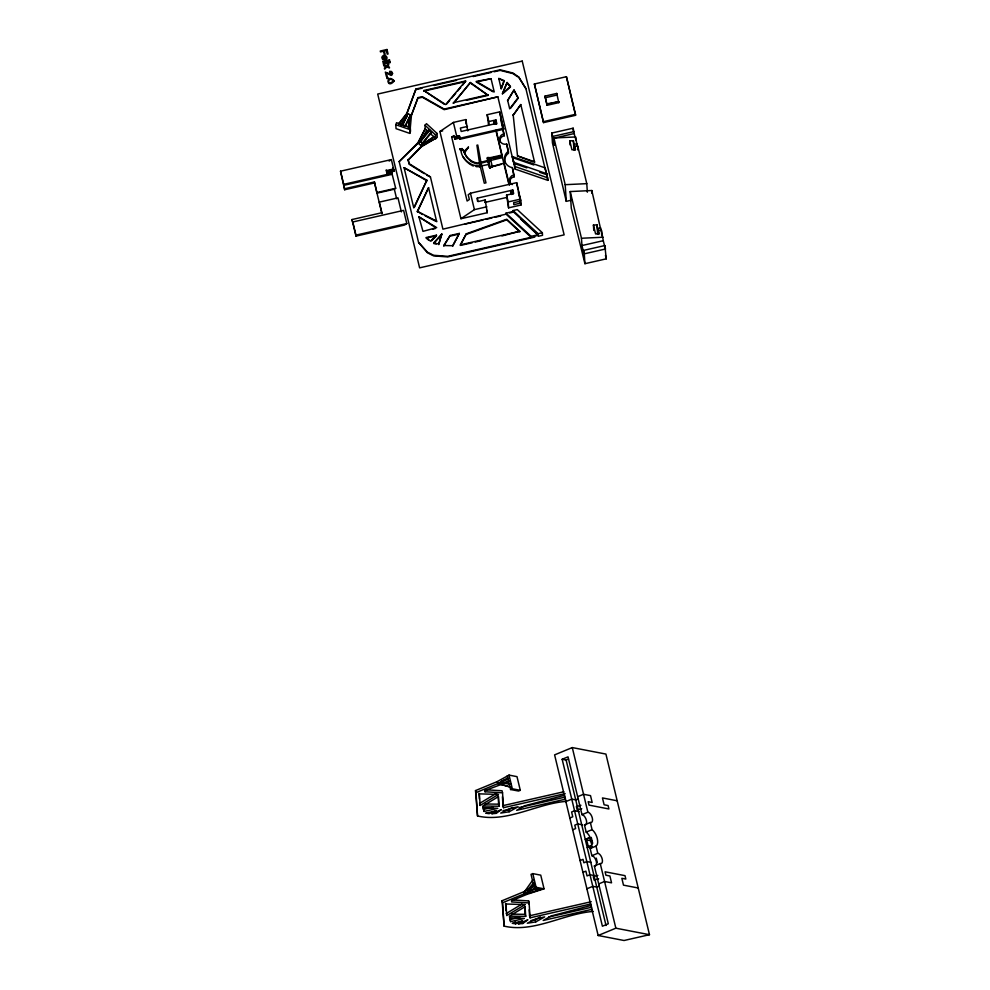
<?xml version="1.0" encoding="UTF-8"?>
<svg xmlns="http://www.w3.org/2000/svg" width="990" height="990" viewBox="0 0 990 990"><rect width="100%" height="100%" fill="white"/><g stroke="black" fill="none" stroke-linecap="round" stroke-linejoin="round"><path stroke-width="1.49" d="M545.007 96.104L547.049 105.299L558.781 102.626L558.719 101.636L546.963 104.42L545.292 97.725L545.007 96.104L556.739 93.431L557.024 95.04L545.292 97.725M558.719 101.636L546.777 103.876M480.063 166.84L476.908 145.221L477.774 145.023L481.177 163.672L476.499 163.796L471.265 161.692L466.785 157.286L462.095 148.599L459.756 149.131L460.932 150.468C461.451 156.482 465.931 161.754 470.906 164.835M410.528 131.398L410.268 127.463L396.545 122.723L395.79 124.715L396.05 128.663L409.773 133.39L411.469 115.075L418.028 97.626L422.297 96.661L444.176 109.073L497.859 96.822L515.184 169.104L547.928 180.39L546.777 173.745L514.033 162.459L514.107 163.449L526.915 167.867M408.425 127.203L410.491 114.729L407.744 113.788L402.212 125.297M408.462 127.797L409.476 117.426L405.665 125.817M441.788 233.962L438.731 244.023L433.632 242.921L441.788 233.962L438.768 244.617M459.335 135.692L459.744 138.08L454.818 139.206L456.724 136.298L459.335 135.692L460.016 139.244L503.638 129.282L499.616 111.882L487.167 114.716L488.54 124.74M501.163 88.382L504.083 80.561L498.774 78.47L504.12 81.155L501.2 88.976L498.774 78.47M398.574 123.787L406.754 113.442L415.949 89.001L500.136 69.795L512.981 73.025L518.636 76.948L525.9 88.63L545.75 171.394M398.611 124.369L406.791 114.036L415.949 89.001M402.918 124.876L407.744 113.788M418.028 97.626L411.469 115.075M409.773 133.39L410.268 127.463M507.115 82.479L502.4 93.493L510.432 86.377L507.115 82.479L502.437 94.075M426.888 180.217L413.771 207.875L404.081 167.694L426.888 180.217L414.464 207.083M422.532 214.521L417.347 211.303L428.571 187.654L436.689 221.735M417.384 211.897L428.571 187.654M410.491 114.729L404.96 126.237L403.45 125.718M424.19 173.609L409.155 164.229L408.165 160.12L421.517 146.718L437.271 137.35L437.011 133.403L426.492 123.688L424.982 125.223L425.23 129.158L417.904 143.389L399.168 161.568L417.867 142.795L425.193 128.576L427.036 130.828L422.817 138.291M472.094 165.59L473.443 165.986M459.311 233.417L452.628 245.73L443.706 245.52L450.153 235.509L459.311 233.417L452.665 246.324M519.775 231.289L506.732 219.236L466.302 233.801L460.288 244.852L519.775 231.289L501.967 235.942M460.325 245.446L466.302 233.801M426.999 130.234L420.676 141.422L418.621 143.488L420.725 145.431L431.504 132.759L429.326 129.826L418.621 143.488M443.755 246.114L450.153 235.509M514.033 90.003L507.598 100.596L514.033 90.003L518.228 98.171L510.568 108.281M463.815 151.532L468.443 147.151L464.446 152.906C467.231 159.031 474.062 164.451 481.103 162.595M533.078 879.59L524.428 891.841L525.22 892.002M400.802 124.579L406.729 116.474M400.851 125.173L406.766 117.067M518.191 97.577L509.689 108.813L507.561 100.002M520.777 104.569L513.191 115.236L520.777 104.569L534.625 162.372M464.248 152.51L468.443 147.151M420.725 145.431L431.43 131.769M462.652 85.115L465.609 80.982L445.661 104.569L423.844 90.511L444.411 104.334M446.688 103.987L449.683 100.448M451.688 98.084L455.672 93.369M457.665 91.006L460.659 87.467M470.411 82.529L453.383 103.294L470.411 82.529L488.194 95.362L466.439 100.324M526.816 890.851L533.684 882.857M529.39 890.022L534.291 884.305M441.825 234.556L433.67 243.503L436.219 244.06M408.165 160.12L421.48 146.124L435.711 138.278L433.905 136.62L422.817 143.958L432.704 137.957M435.749 138.872L435.489 134.925L437.011 133.403M431.529 240.756L436.516 235.769L426.207 238.12L428.373 239.939M503.576 93.06L510.469 86.972L507.152 83.073M496.287 813.359L501.324 809.61L491.659 813.78L496.287 813.359L495.792 811.305M522.856 923.509L527.893 919.772L518.228 923.942L522.856 923.509L522.361 921.455M389.132 161.098L391.372 159.588L394.168 171.183L392.696 167.756M520.183 200.042L521.025 205.004L508.575 207.851L506.546 195.092L513.662 193.471L512.832 190.043L477.267 198.161L478.096 201.576L485.211 199.955L487.241 212.714L460.944 218.716L439.907 131.509L453.383 122.426L465.82 119.592L467.763 130.866M520.901 203.037L513.785 204.658L513.662 202.69L520.777 201.057L516.681 182.667L470.448 193.223L468.208 194.733L469.359 199.522L467.119 201.032L451.688 137.09L453.94 135.568L454.818 139.206M374.455 181.937L374.517 182.927L344.644 189.746L344.582 188.756L374.455 181.937L377.054 193.137L394.329 189.201L395.678 188.286L391.545 171.815M352.007 219.545L352.836 222.973L352.774 221.983L403.623 210.375L406.791 223.542L404.551 225.052L356.004 236.127L352.007 219.545L381.88 212.726L379.318 202.121L397.992 197.864L401.371 211.897M460.944 218.716L474.408 209.633L486.857 206.799M496.671 793.151L479.655 803.385L480.15 805.439L498.477 794.426L479.407 793.856L480.15 805.439M506.224 913.535L521.928 904.093M496.139 130.036L502.264 156.309L487.563 159.291L487.934 161.098L489.419 167.261L504.133 163.189L509.442 185.192M566.292 801.368C536.951 803.571 507.202 822.925 477.526 815.97L475.522 790.577L497.289 781.58L509.033 775.096L516.99 776.643L520.294 790.317L518.525 791.047L510.568 789.513L507.264 775.826M477.526 815.97L476.017 792.619L497.784 783.635L507.759 777.88M593.295 911.419C563.805 913.621 533.907 933.087 504.096 926.12L502.091 900.727L523.859 891.73L533.833 885.976M534.328 888.03L531.024 874.343L532.793 873.613L540.75 875.16L544.054 888.834L536.097 887.3L524.354 893.784L502.586 902.769L504.096 926.12M503.031 810.6L508.65 809.721L512.498 807.568M509.145 811.775L518.116 806.739L508.959 808.83L500.717 813.087L509.145 811.775L508.65 809.721M530.999 920.527L535.219 919.871L540.354 917M535.714 921.925L544.686 916.889L535.528 918.98L527.286 923.237L535.714 921.925L535.219 919.871M507.932 778.808L498.354 783.746L510.593 787.211M489.481 167.483L501.051 164.402M572.282 747.574L554.598 754.875L598.158 935.501L624.034 940.5L649.477 934.696L605.917 754.071L572.282 747.574L587.874 812.221A5.495 2.673 67.6 0 1 592.305 817.975A5.495 2.673 67.6 0 1 590.349 822.492L592.082 829.67A9.492 4.616 67.6 0 1 597.255 838.493A9.492 4.616 67.6 0 1 596.042 846.091L597.774 853.269A5.495 2.673 67.6 0 1 602.205 859.023A5.495 2.673 67.6 0 1 600.249 863.54L615.854 928.187L649.477 934.696M498.354 783.746L499.938 784.055L509.009 780.9M562.147 759.28L568.037 756.843L581.984 814.659A5.495 2.673 67.6 0 1 586.402 820.401A5.495 2.673 67.6 0 1 584.459 824.918L586.191 832.107A9.492 4.616 67.6 0 1 591.352 840.931A9.492 4.616 67.6 0 1 590.151 848.529L591.884 855.707A5.495 2.673 67.6 0 1 596.302 861.461A5.495 2.673 67.6 0 1 594.359 865.965L608.306 923.781L602.403 926.219L562.147 759.28L566.119 760.048L568.483 759.082M510.568 789.513L512.325 788.783L520.294 790.317M565.859 801.578L571.762 799.14L575.735 799.92L578.098 798.942M577.653 796.715L583.543 794.277L590.51 795.626L592.168 802.469L588.184 801.69L589.013 805.118L608.912 808.966L608.083 805.551L604.11 804.771L602.452 797.928L617.178 800.786M580.92 805.291L576.39 806.565L577.22 809.981L581.749 808.719M569.819 818L572.764 816.787L571.614 811.998L574.559 810.773L579.051 811.652M581.984 814.659L587.874 812.221M572.666 829.793L575.611 828.568L574.794 825.153L577.739 823.94L582.219 824.806M584.459 824.918L590.349 822.492M586.191 832.107L592.082 829.67M585.263 839.421L588.914 838.047A2.735 2.277 -79.1 0 1 590.226 838.493L591.711 844.656A2.735 2.277 -79.1 0 1 588.171 846.116L586.686 839.953A2.735 2.277 -79.1 0 1 588.208 838.196L590.844 838.703M587.243 847.626L590.189 846.413M590.151 848.529L596.042 846.091M580.091 860.582L583.036 859.357L583.865 862.785L586.81 861.56L591.29 862.426M591.884 855.707L597.774 853.269M594.359 865.965L600.249 863.54M544.054 888.834L527.076 894.317L511.545 900.727L511.632 901.915L529.106 902.954L530.058 917.841L590.869 903.969M582.937 872.376L585.882 871.151L587.033 875.94L589.99 874.727L594.483 875.593M597.836 875.408L593.307 876.67L594.124 880.085L598.665 878.823M586.897 888.785L592.787 886.359L596.772 887.127L599.136 886.149M598.69 883.922L604.581 881.484L611.548 882.832L609.902 875.989L605.917 875.222L605.088 871.794L624.999 875.655L625.829 879.071L621.844 878.303L623.49 885.147L638.216 887.993M598.158 935.501L615.854 928.187M515.617 923.843L522.584 920.972L512.275 923.324L515.617 923.843L515.122 921.801M487.872 160.813L490.693 159.885L490.421 157.657L502.153 154.972M466.339 234.395L506.769 219.829L519.812 231.87M501.843 781.011L508.514 778.845M529.749 890.728L536.419 888.562M528.908 893.215L540.924 889.305L535.689 888.29L527.311 892.906L528.908 893.215L528.413 891.161M502.264 156.309L502.499 157.583L487.934 161.098M490.347 167.855L490.124 167.1L492.253 166.419L490.693 159.885L487.748 160.244M490.186 167.322L492.253 166.419M508.811 781.58L484.976 790.577L485.063 791.765L502.536 792.804L503.489 807.692L565.166 793.621M534.885 889.676L537.644 888.81M462.998 149.923L461.018 150.443L459.756 149.131L461.34 150.356L460.226 149.02L461.612 150.294L460.684 148.921L461.711 150.27L461.365 148.76L462.479 150.059L461.909 148.636L462.825 149.973L462.095 148.599M487.699 159.984L490.57 159.242L487.6 159.501M490.421 157.657L487.402 157.62L488.07 160.355L481.016 162.249L481.598 165.677M481.078 163.189L488.132 161.296L488.07 160.355M564.758 795.218L524.688 805.798L516.632 810.315L565.711 799.116M591.327 905.367L551.257 915.948L543.201 920.465L592.28 909.265M490.124 167.1L488.466 160.083L490.619 159.538L488.404 159.823L488.12 157.459M480.793 164.303L481.14 163.622M480.868 164.649L481.202 163.981M415.986 89.595L422 88.221M434.028 85.474L456.576 80.339M473.121 76.564L491.151 72.443M494.159 71.763L500.173 70.389L513.018 73.619L517.535 76.75M423.844 90.511L465.609 80.982M423.881 91.105L465.647 81.576M418.065 98.22L422.334 97.243L444.213 109.667L497.859 96.822M534.402 84.001L566.416 76.7L575.487 114.333L575.549 115.31L543.547 122.612L534.402 84.001L543.547 122.612M453.346 102.713L488.157 94.768M439.907 131.509L442.679 130.878M467.478 126.435L460.362 128.056L461.192 131.472L496.745 123.354L495.928 119.939L488.812 121.56L489.011 124.517M495.928 119.939L496.052 121.906L494.27 122.315L494.406 124.294L496.176 123.886M451.688 137.09L454.608 136.422M456.316 136.62L459.36 135.927M455.932 137.028L459.41 136.236M455.586 137.511L459.471 136.632M455.276 138.055L459.546 137.09M455.016 138.65L459.645 137.598M459.954 138.254L503.576 128.304M543.485 121.634L575.487 114.333M344.644 189.746L340.523 171.196L391.372 159.588M386.199 169.934L386.372 170.614L393.315 169.03M571.972 200.054L566.28 201.354L552.445 142.907L551.801 133.044L573.148 128.18L575.091 137.672M386.372 170.614L386.558 171.332L393.599 169.723M386.558 171.332L386.743 172.074L393.871 170.441M388.971 171.802L386.62 172.347L387.375 175.391L386.743 172.074M386.768 172.904L394.168 171.183M386.917 173.498L391.755 172.396M387.065 174.092L391.953 172.978M577.393 146.668L575.524 136.954L553.93 137.981L554.412 145.282L552.754 138.439L552.63 136.459L573.965 131.596M344.582 188.756L343.691 184.35L387.313 174.401M343.753 185.34L392.3 174.265M552.754 138.439L574.101 133.563M487.501 158.932L488.181 158.437M502.215 155.962L487.488 158.796M502.227 156.111L487.538 159.093M377.017 192.543L395.678 188.286M490.248 167.52L489.53 167.681L490.298 167.694M510.593 191.429L511.31 194.399L513.092 193.99M485.063 202.381L507.288 197.307M356.004 236.127L355.942 235.137L406.791 223.542M508.575 207.851L508.204 201.935L520.641 199.089M513.105 211.551L505.989 213.172L531.073 236.325L538.189 234.704L513.105 211.551L513.043 210.561L517.287 209.595L542.359 232.749L542.532 235.311L538.288 236.276L538.226 235.286L520.777 219.186M432.605 229.16L435.353 228.529M509.59 212.949L513.142 212.145M538.226 235.286L534.662 236.103L534.736 237.093L447.74 256.93L433.62 255.878L427.457 252.759L418.696 242.55L427.42 252.165L433.583 255.284L447.703 256.336L531.135 237.303L506.063 214.162L442.914 229.16L430.427 176.925L409.118 163.635L408.128 159.526M465.164 224.087L482.959 220.028M485.929 219.347L491.857 217.998M494.827 217.317L500.754 215.969M450.19 236.103L459.348 234.011M461.823 245.112L472.23 242.736M475.2 242.055L481.152 240.694M513.043 210.561L538.127 233.714L542.359 232.749M601.054 230.843L591.797 190.526L570.215 191.553L571.292 208.209L584.929 263.699L606.276 258.836L604.816 245.557L583.469 250.421L583.605 252.388L581.947 245.545L603.281 240.681L601.375 230.212L598.356 230.348L598.616 234.383M584.929 263.699L584.298 253.836L605.633 248.973M482.947 806.825L483.553 809.424L493.181 807.234M503.489 807.692L502.994 805.637L563.805 791.765M484.048 811.478L497.809 808.335L483.145 807.568L484.048 811.478L483.553 809.424M519.119 807.58L565.216 797.061M519.75 917.384L510.122 919.574L510.617 921.628L524.378 918.485L509.714 917.718M530.058 917.841L529.563 915.787L591.24 901.717M548.658 917.049L591.785 907.211M487.476 158.685L490.496 158.784L488.181 158.524M487.649 159.724L490.57 159.242M487.81 160.516L490.693 159.885M479.655 163.845L481.165 163.548L480.657 162.707M481.87 165.788L489.048 164.427L489.778 168.176M491.04 78.693L476.264 81.403L494.233 91.922L491.04 78.693L476.314 81.997L492.983 91.761M488.577 160.652L490.768 160.256M488.318 159.34L490.52 158.982L488.219 158.771M570.042 144.911L569.782 140.877L573.371 140.704L574.547 149.502M574.2 144.119L577.22 143.983M574.955 150.208L574.695 146.174L577.715 146.037L586.785 183.657L587.342 192.208M553.93 137.981L565.203 184.685L586.785 183.657M593.777 230.422L593.431 225.052L597.032 224.879L598.207 233.677M597.861 228.294L600.88 228.158M570.215 191.553L581.476 238.256L603.058 237.229M485.298 803.991L498.638 804.177L499.133 806.231L482.835 806.009L498.502 796.579L499.133 806.231M511.867 914.141L525.207 914.339L525.702 916.381L509.404 916.158L525.071 906.729L525.702 916.381M488.243 158.932L490.52 158.982M512.585 899.947L528.611 900.912L529.106 902.954M476.079 166.642L480.063 166.716L480.088 165.788L481.796 165.454L485.991 182.841L484.296 183.224L480.088 165.788C473.232 166.704 466.674 162.41 463.11 156.791M511.013 784.327L500.742 782.756L502.338 783.065M588.555 838.085L591.191 838.592M586.686 839.953L591.946 840.968M588.171 846.116L592.119 846.871M527.076 894.317L524.354 893.784L523.859 891.73M499.938 784.055L510.815 787.137M534.588 161.778L517.547 155.913L533.202 161.89M533.87 164.959L512.511 157.596L512.449 156.606L545.193 167.892L546.839 174.735L539.723 172.285M395.79 124.715L409.526 129.442M514.033 162.459L515.023 166.543L547.755 177.829M479.68 162.88L480.744 164.006M417.347 211.303L436.652 221.141M425.106 215.832L435.402 221.079M426.925 180.799L404.081 167.694M418.906 216.86L436.689 227.626L422.978 231.363L418.906 216.86L435.464 227.453M426.702 175.18L430.427 176.925M470.448 83.123L488.194 95.362M424.982 125.223L435.489 134.925M429.994 133.563L433.905 136.62M422.779 143.364L420.676 141.422L429.4 130.816L429.326 129.826M514.07 90.597L518.228 98.171M460.969 148.859L461.711 150.27M503.984 163.734L504.133 163.189M575.549 115.31L566.416 76.7M603.281 240.681L604.939 247.525L604.816 245.557M605.447 255.408L606.276 258.836M598.356 230.348L599.173 233.776L595.584 233.937L593.431 225.052M574.695 146.174L575.524 149.601L571.923 149.775L569.782 140.877M558.781 102.626L556.739 93.431M583.469 250.421L584.298 253.836M551.801 133.044L552.63 136.459M546.938 176.307L547.928 180.39M512.449 156.606L514.107 163.449M502.19 124.035L499.616 111.882M503.638 129.282L502.475 124.492L502.549 125.483M518.314 190.884L520.777 201.057M500.581 118.812L504.318 135.741A5.495 5.284 -3.7 0 0 499.876 142.176M504.195 133.774A5.495 5.284 -3.7 0 0 499.74 140.209A5.495 5.284 -3.7 0 0 506.67 144.033L508.402 151.222A9.492 9.145 -3.7 0 0 512.362 167.644L514.218 176.789A5.495 5.284 -3.7 0 0 509.776 183.224M518.376 192.567L519.453 197.047M502.883 129.764L504.318 135.741M508.179 151.755L506.67 144.033M514.218 176.789L512.362 167.644M520.307 202.01L521.025 205.004M496.052 121.906L496.609 124.196M510.852 191.058L511.187 192.419L512.968 192.011L512.832 190.043M493.738 121.547L494.406 124.294M495.94 130.668L508.811 184.016M487.167 114.716L488.812 121.56M506.546 195.092L508.204 201.935M486.585 209.979L487.241 212.714M459.744 138.08L460.016 139.244M453.383 122.426L456.724 136.298M470.448 193.223L474.408 209.633M591.253 837.379L592.688 843.307M596.265 858.132L597.329 862.575M566.119 760.048L606.029 925.514M399.168 161.568L418.733 243.144M394.329 189.201L396.644 198.78M374.517 182.927L381.942 213.716L381.88 212.726M509.033 775.096L512.325 788.783M532.793 873.613L536.097 887.3M502.536 792.804L502.041 790.763L484.568 789.711L485.063 791.765M497.289 781.58L497.784 783.635M340.523 171.196L343.691 184.35M352.774 221.983L355.942 235.137M475.522 790.577L476.017 792.619M502.091 900.727L502.586 902.769M509.516 916.975L510.617 921.628M513.154 114.642L517.584 156.507M488.132 161.296L489.11 165.528L489.048 164.427M601.375 230.212L601.722 235.583M597.032 224.879L597.638 234.284M591.797 190.526L591.983 193.372M577.715 146.037L577.974 150.059M575.524 136.954L575.747 140.407M581.476 238.256L581.947 245.545M573.148 128.18L573.321 130.989M573.371 140.704L573.977 150.109M565.203 184.685L566.28 201.354M546.987 104.309L547.049 105.299M546.777 173.745L546.839 174.735M546.047 171.901L546.121 172.891M545.193 167.892L545.255 168.882M538.127 233.714L538.189 234.704M525.9 88.63L518.636 76.948M531.073 236.325L531.135 237.303M517.968 189.437L516.681 182.667M515.023 166.543L515.184 169.104M513.315 160.628L513.377 161.605M511.063 190.451L511.31 194.399M508.402 151.222L508.526 153.19A9.492 9.145 -3.7 0 0 504.826 162.694M505.989 213.172L506.063 214.162M492.401 165.862L492.463 166.852M490.434 167.038L490.496 168.015M487.402 157.62L487.476 158.598M485.211 199.955L485.397 202.913M528.611 900.912L528.796 903.882M529.18 909.835L529.563 915.787M524.663 906.06L525.207 914.339M477.267 198.161L477.465 201.119M465.82 119.592L466.117 124.022M502.425 796.715L502.994 805.637M505.568 903.4L506.039 910.639M498.106 795.91L498.638 804.177M478.999 793.25L479.383 799.041M512.238 184.623A5.495 5.284 -3.7 0 1 514.095 174.822M392.56 73.409L391.99 74.906A2.03 1.955 -3.7 0 1 391.013 75.426L386.335 72.827L387.177 76.267L386.397 76.453L385.345 72.109C387.684 73.396 394.626 75.153 389.812 72.109L389.614 71.305L391.582 71.503L392.56 73.409M382.524 57.544C385.246 60.935 381.224 60.019 382.128 56.591C384.912 52.656 389.973 59.177 384.714 59.907L383.885 56.442L382.524 57.544M386.36 57.655L385.172 58.942L384.541 56.319L386.36 57.655M394.317 80.895C386.174 90.597 385.778 72.159 394.317 80.895M393.55 80.883C386.026 87.417 387.981 75.277 393.55 80.883M386.756 66.949L384.64 69.189L384.392 68.174L385.952 66.578L383.835 65.86L383.6 64.857L386.508 65.946L388.525 63.818L388.773 64.845L387.313 66.33L389.305 67.035L389.503 68.001L386.756 66.949M436.479 235.174L430.489 241.164L426.17 237.526L436.479 235.174M525.047 904.575L506.719 915.589L505.977 904.006L525.047 904.575M496.015 810.822L489.048 813.693L485.706 813.174L496.015 810.822M386.991 49.5L380.259 51.035L380.469 51.913L383.538 51.22L384.306 54.388L385.11 54.215L384.343 51.035L386.385 50.564L387.251 54.178L388.08 53.992L386.991 49.5M389.491 59.87L382.759 61.405L382.957 62.197L389.689 60.662L389.491 59.87M388.13 62.271L383.241 63.385L383.439 64.189L388.328 63.075L388.13 62.271M389.973 61.85L389.033 62.061L389.231 62.865L390.171 62.655L389.973 61.85M387.672 77.393L386.682 77.628L386.904 78.544L387.894 78.321L387.672 77.393M522.225 61.095L377.697 94.062L419.611 267.844L564.139 234.865L522.225 61.095"/></g></svg>
